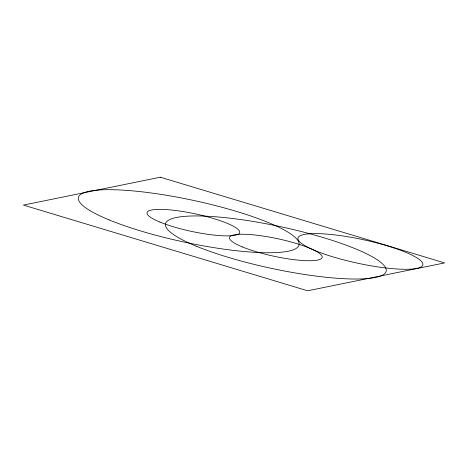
<?xml version="1.0" encoding="UTF-8"?>
<svg xmlns="http://www.w3.org/2000/svg" width="468" height="468" viewBox="0 0 468 468"><rect width="100%" height="100%" fill="white"/><g stroke="black" fill="none" stroke-linecap="round" stroke-linejoin="round"><path stroke-width="0.7" d="M160.337 177.214L23.4 205.083L307.663 290.786L444.6 262.917L160.337 177.214M315.321 250.684A63.876 12.08 12.1 0 0 420.445 267.269A63.876 12.08 12.1 0 0 345.466 236.375A63.876 12.08 12.1 0 0 315.321 250.684M159.951 222.078A47.397 8.962 12.1 0 0 237.943 234.369A47.397 8.962 12.1 0 0 182.274 211.442A47.397 8.962 12.1 0 0 159.951 222.078M242.383 246.928A47.397 8.962 12.1 0 0 320.381 259.225A47.397 8.962 12.1 0 0 264.707 236.299A47.397 8.962 12.1 0 0 242.383 246.928M109.097 219.901A112.852 21.341 12.1 0 0 294.799 249.175A112.852 21.341 12.1 0 0 162.244 194.589A112.852 21.341 12.1 0 0 109.097 219.901M196.209 246.162A112.852 21.341 12.1 0 0 381.911 275.436A112.852 21.341 12.1 0 0 249.356 220.849A112.852 21.341 12.1 0 0 196.209 246.162"/></g></svg>
